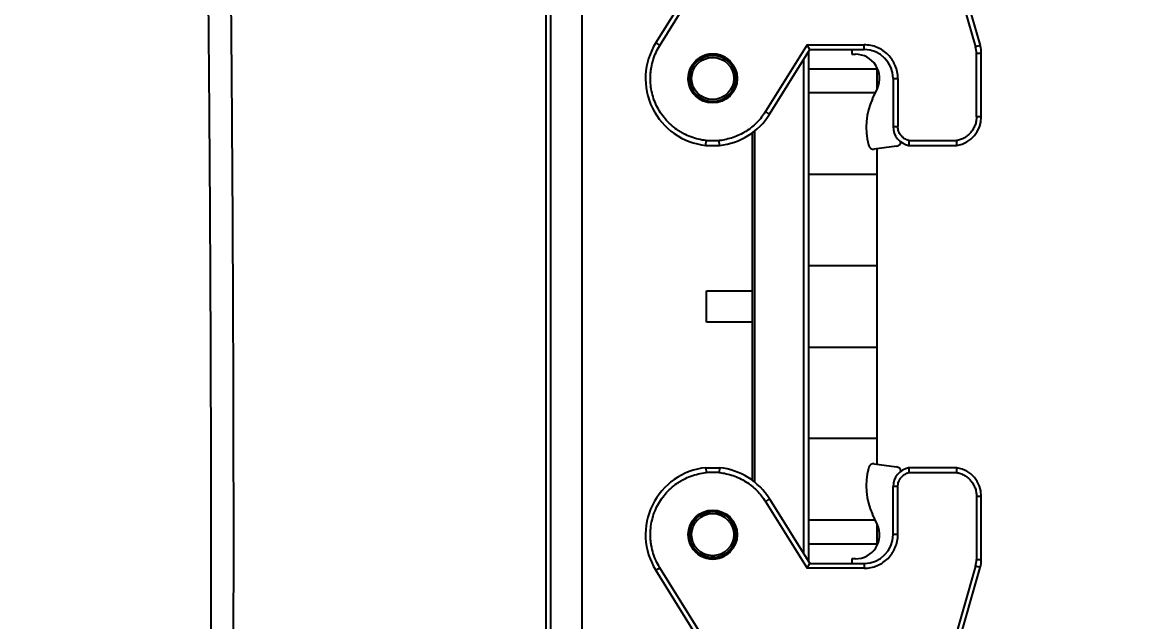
# Model space of a CAD drawing. Header units: millimetres. Extents: x 4086 to 8300, y 123 to 1549.
# Drawn here: x 7742.38 to 7771.37, y 1032.8 to 1048.41 of the extents above; entities that cross this region are included whole.
import ezdxf

# ---------------------------------------------------------------- set-up
doc = ezdxf.new("R2010")
doc.units = ezdxf.units.MM
for name, color, linetype in [('外形图', 7, 'Continuous'), ('尺寸标注', 7, 'Continuous'), ('运动范围', 7, 'Continuous')]:
    doc.layers.add(name, color=color, linetype=linetype)
doc.styles.add('思源黑', font='SourceHanSansCN-Normal.ttf')
doc.dimstyles.new('尺寸标注_1_4比例', dxfattribs={"dimtxt": 7, "dimasz": 6, "dimexe": 2, "dimexo": 1.5, "dimgap": 1, "dimtad": 1, "dimdec": 1, "dimlfac": 4, "dimdsep": 46, "dimtxsty": '思源黑', "dimcen": 0.09, "dimadec": 0, "dimazin": 0, "dimtp": 0.01, "dimtm": 0.01, "dimtfac": 1, "dimtdec": 1, "dimtofl": 0, "dimtmove": 0, "dimatfit": 3, "dimfxl": 1, "dimtolj": 1, "dimarcsym": 0})

# ---------------------------------------------------------------- blocks, each defined once
blk = doc.blocks.new('*D983')
at = {"layer": 'Defpoints', "color": 0}
for p in [(7737.954, 1108.508), (7756.117, 1021.008), (7954.12, 1021.008)]:
    blk.add_point(p, dxfattribs=at)
at = {"layer": '尺寸标注', "color": 0, "lineweight": -2}
for p, q in [((7739.454, 1108.508), (7956.12, 1108.508)), ((7954.12, 1102.508), (7954.12, 1027.008)), ((7757.617, 1021.008), (7956.12, 1021.008))]:
    blk.add_line(p, q, dxfattribs=at)
at = {"layer": '尺寸标注', "color": 0}
for points in [[(7955.12, 1102.508), (7953.12, 1102.508), (7954.12, 1108.508)], [(7953.12, 1027.008), (7955.12, 1027.008), (7954.12, 1021.008)]]:
    blk.add_solid(points, dxfattribs=at)
at = {"layer": '尺寸标注', "color": 0, "insert": (7949.491, 1064.758), "char_height": 7, "attachment_point": 5, "rotation": 90, "style": '思源黑'}
blk.add_mtext('\\A1;350', dxfattribs=at)
blk = doc.blocks.new('*D988')
at = {"layer": 'Defpoints', "color": 0}
for p in [(7845.965, 1108.508), (7727.9, 1017.2), (7727.9, 970.227)]:
    blk.add_point(p, dxfattribs=at)
at = {"layer": '尺寸标注', "color": 0, "lineweight": -2}
for p, q in [((7845.965, 1107.008), (7845.965, 968.227)), ((7727.9, 1015.7), (7727.9, 968.227)), ((7839.965, 970.227), (7733.9, 970.227))]:
    blk.add_line(p, q, dxfattribs=at)
at = {"layer": '尺寸标注', "color": 0}
for points in [[(7733.9, 971.227), (7733.9, 969.227), (7727.9, 970.227)], [(7839.965, 969.227), (7839.965, 971.227), (7845.965, 970.227)]]:
    blk.add_solid(points, dxfattribs=at)
at = {"layer": '尺寸标注', "color": 0, "insert": (7786.933, 974.856), "char_height": 7, "attachment_point": 5, "style": '思源黑'}
blk.add_mtext('\\A1;472.3', dxfattribs=at)

msp = doc.modelspace()

# ---------------------------------------------------------------- linework, layer by layer
at = {"layer": '外形图'}
for p, q in [((7756.0275, 1061.3276), (7756.0275, 1021.1372)), ((7756.1503, 1061.2026), (7756.1503, 1021.1331)), ((7758.8912, 1047.873), (7761.4594, 1051.9829)), ((7758.9973, 1047.8067), (7761.5655, 1051.9167)), ((7766.0274, 1051.947), (7767.2261, 1047.7665)), ((7766.1471, 1051.9829), (7767.3463, 1047.801)), ((7758.8912, 1047.873), (7758.9972, 1047.8067)), ((7762.8382, 1047.8206), (7761.7534, 1046.0845)), ((7761.8594, 1046.0182), (7762.9075, 1047.6956)), ((7762.8382, 1047.8206), (7764.3253, 1047.8206)), ((7762.9075, 1047.6956), (7762.8382, 1047.8206)), ((7762.8753, 1047.644), (7762.8753, 1034.3722)), ((7762.9075, 1047.6956), (7764.3253, 1047.6956)), ((7763.9994, 1047.6955), (7763.9996, 1047.5758)), ((7763.9996, 1047.5758), (7764.0996, 1047.576)), ((7764.3253, 1047.6956), (7764.3253, 1047.8206)), ((7767.3463, 1047.801), (7767.2261, 1047.7665)), ((7767.3753, 1047.5943), (7767.2503, 1047.5943)), ((7767.2503, 1045.9456), (7767.2503, 1047.5943)), ((7767.3753, 1045.9456), (7767.3753, 1047.5943)), ((7762.7484, 1034.5752), (7762.7484, 1047.441)), ((7762.8753, 1047.1956), (7764.6628, 1047.1956)), ((7764.6628, 1046.6781), (7764.6628, 1047.223)), ((7765.0753, 1046.9456), (7765.2003, 1046.9456)), ((7765.0753, 1046.9456), (7765.0753, 1045.6956)), ((7765.2003, 1046.9456), (7765.2003, 1045.6956)), ((7764.6128, 1046.5706), (7762.8753, 1046.5706)), ((7764.5401, 1046.414), (7764.6672, 1046.6876)), ((7761.8594, 1046.0182), (7761.7534, 1046.0845)), ((7767.3753, 1045.9456), (7767.2503, 1045.9456)), ((7761.4128, 1036.4792), (7761.4128, 1045.537)), ((7761.4753, 1036.431), (7761.4753, 1045.5852)), ((7765.0753, 1045.6956), (7765.2003, 1045.6956)), ((7760.1978, 1045.2046), (7760.2043, 1045.3296)), ((7760.2043, 1045.3296), (7760.5464, 1045.3296)), ((7760.5528, 1045.2046), (7760.5464, 1045.3296)), ((7765.4935, 1045.3296), (7766.7312, 1045.3296)), ((7760.1978, 1045.2046), (7760.5528, 1045.2046)), ((7764.4373, 1045.2214), (7764.4447, 1045.1941)), ((7765.1693, 1045.1818), (7764.5821, 1045.1027)), ((7764.6628, 1036.9026), (7764.6628, 1045.1136)), ((7765.4807, 1045.2046), (7766.7413, 1045.2046)), ((7764.6628, 1044.4456), (7762.8753, 1044.4456)), ((7764.6628, 1042.0706), (7762.8753, 1042.0706)), ((7760.2128, 1041.4143), (7761.4128, 1041.4143)), ((7760.2128, 1040.6018), (7760.2128, 1041.4143)), ((7761.4128, 1040.6018), (7760.2128, 1040.6018)), ((7764.6628, 1039.9456), (7762.8753, 1039.9456)), ((7764.6628, 1037.5706), (7762.8753, 1037.5706)), ((7764.5821, 1036.9135), (7765.1693, 1036.8344)), ((7760.1978, 1036.8116), (7760.5528, 1036.8116)), ((7760.1978, 1036.8116), (7760.2043, 1036.6866)), ((7760.5464, 1036.6866), (7760.2043, 1036.6865)), ((7760.5528, 1036.8116), (7760.5464, 1036.6866)), ((7764.4447, 1036.8221), (7764.4373, 1036.7948)), ((7766.7413, 1036.8116), (7765.4807, 1036.8116)), ((7765.4935, 1036.6866), (7766.7312, 1036.6866)), ((7765.2003, 1036.3206), (7765.0753, 1036.3206)), ((7765.0753, 1035.0706), (7765.0753, 1036.3206)), ((7765.2003, 1035.0706), (7765.2003, 1036.3206)), ((7761.8594, 1035.998), (7761.7534, 1035.9317)), ((7761.8594, 1035.998), (7762.9075, 1034.3206)), ((7767.2503, 1036.0706), (7767.3753, 1036.0706)), ((7767.2503, 1036.0706), (7767.2503, 1034.4219)), ((7767.3753, 1034.4219), (7767.3753, 1036.0706)), ((7761.7534, 1035.9317), (7762.8382, 1034.1956)), ((7764.6128, 1035.4456), (7762.8753, 1035.4456)), ((7764.6672, 1035.3286), (7764.5401, 1035.6022)), ((7764.6628, 1034.7932), (7764.6628, 1035.3381)), ((7764.6628, 1034.8206), (7762.8753, 1034.8206)), ((7765.2003, 1035.0706), (7765.0753, 1035.0706)), ((7762.8382, 1034.1956), (7762.9075, 1034.3206)), ((7762.9075, 1034.3206), (7764.3253, 1034.3206)), ((7763.9996, 1034.4404), (7763.9994, 1034.3207)), ((7764.0996, 1034.4402), (7763.9996, 1034.4404)), ((7764.3253, 1034.3206), (7764.3253, 1034.1956)), ((7767.2261, 1034.2497), (7766.0274, 1030.0692)), ((7767.3463, 1034.2152), (7767.2261, 1034.2497)), ((7767.2503, 1034.4219), (7767.3753, 1034.4219)), ((7758.8912, 1034.1432), (7758.9972, 1034.2095)), ((7761.4594, 1030.0333), (7758.8912, 1034.1432)), ((7761.5655, 1030.0995), (7758.9972, 1034.2095)), ((7764.3253, 1034.1956), (7762.8382, 1034.1956)), ((7766.1471, 1030.0333), (7767.3463, 1034.2152))]:
    msp.add_line(p, q, dxfattribs=at)
for centre, radius in [((7760.3753, 1046.9456), 0.6375), ((7760.3753, 1046.9456), 0.6), ((7760.3753, 1046.9456), 0.55), ((7760.3753, 1035.0706), 0.6375), ((7760.3753, 1035.0706), 0.6), ((7760.3753, 1035.0706), 0.55)]:
    msp.add_circle(centre, radius, dxfattribs=at)
for centre, radius, start, end in [((7760.3753, 1046.9456), 1.75, 148, 264.17782), ((7764.1004, 1046.951), 0.625, 335.07622, 90.07622), ((7764.3253, 1046.9456), 0.75, 0, 90), ((7766.6253, 1047.5943), 0.625, 0, 16), ((7766.6253, 1047.5943), 0.75, 0, 16), ((7760.3685, 1046.9224), 0.6608, 58.55987, 58.84154), ((7766.1271, 1045.6766), 1.75, 155.07622, 195.07622), ((7760.3753, 1046.9456), 1.75, 275.82223, 328), ((7766.6253, 1045.9456), 0.75, 278.89865, 0), ((7765.5753, 1045.6956), 0.5, 180, 259.09593), ((7765.1526, 1045.3057), 0.125, 277.67622, 354.74987), ((7774.2921, 1044.3658), 8.8512, 173.74841, 174.56181), ((7749.2741, 1043.8461), 17.5199, 4.44722, 4.85737), ((7764.5654, 1045.2266), 0.125, 195.07622, 277.67622), ((7764.5654, 1036.7896), 0.125, 82.32378, 164.92378), ((7765.1526, 1036.7105), 0.125, 5.25008, 82.32378), ((7760.3753, 1035.0706), 1.75, 95.82239, 212), ((7760.3753, 1035.0706), 1.75, 32, 84.17777), ((7766.1271, 1036.3396), 1.75, 164.92378, 204.92378), ((7765.5753, 1036.3206), 0.5, 100.90407, 180), ((7774.2924, 1037.6504), 8.8515, 185.4382, 186.25156), ((7749.2741, 1038.1701), 17.5199, 355.14263, 355.55278), ((7766.6253, 1036.0706), 0.75, 0, 81.10135), ((7764.1004, 1035.0652), 0.625, 269.92378, 24.92378), ((7760.3753, 1035.0706), 0.6366, 180, 300.16788), ((7764.3253, 1035.0706), 0.75, 270, 0), ((7766.6253, 1034.4219), 0.625, 344, 0), ((7766.6253, 1034.4219), 0.75, 344, 0)]:
    msp.add_arc(centre, radius, start, end, dxfattribs=at)
for points, knots in [([(7747.27, 1025.7536), (7747.2746, 1026.4205), (7747.2839, 1027.7541), (7747.2937, 1029.4212), (7747.2993, 1030.7548), (7747.3023, 1031.755), (7747.3043, 1032.7553), (7747.3054, 1033.7555), (7747.3056, 1034.7557), (7747.3049, 1036.0892), (7747.3009, 1038.4229), (7747.2885, 1041.7566), (7747.2678, 1045.0902), (7747.2465, 1047.7569), (7747.2282, 1049.7569), (7747.2109, 1051.4234), (7747.1958, 1052.7566), (7747.1837, 1053.7565), (7747.171, 1054.7563), (7747.1574, 1055.7561), (7747.1437, 1056.7559), (7747.1342, 1057.4224), (7747.1294, 1057.7556)], [0, 0, 0, 0, 0.0625123, 0.1250216, 0.1562757, 0.1875298, 0.2187838, 0.2500374, 0.2812907, 0.3125437, 0.3750487, 0.5000539, 0.6250523, 0.6875489, 0.7500436, 0.8125364, 0.843782, 0.8750272, 0.9062718, 0.9375157, 0.9687584, 1, 1, 1, 1]), ([(7747.8524, 1025.7437), (7747.8548, 1026.0772), (7747.8583, 1026.5775), (7747.863, 1027.2445), (7747.8666, 1027.7447), (7747.8702, 1028.2449), (7747.8734, 1028.7451), (7747.8763, 1029.2453), (7747.8798, 1029.9123), (7747.8835, 1030.746), (7747.8869, 1031.7464), (7747.8893, 1032.7468), (7747.8913, 1034.0807), (7747.8916, 1035.748), (7747.8889, 1037.7488), (7747.8835, 1039.7495), (7747.8728, 1042.4169), (7747.8572, 1045.0843), (7747.8369, 1047.7516), (7747.8193, 1049.7519), (7747.8026, 1051.4188), (7747.7879, 1052.7523), (7747.7762, 1053.7524), (7747.7638, 1054.7524), (7747.7506, 1055.7524), (7747.7372, 1056.7524), (7747.7281, 1057.419), (7747.7234, 1057.7523)], [0, 0, 0, 0, 0.0312569, 0.0468849, 0.0625125, 0.0781399, 0.0937672, 0.1093945, 0.1250218, 0.1562761, 0.1875303, 0.2187843, 0.250038, 0.3125444, 0.3750495, 0.437553, 0.5000549, 0.6250533, 0.6875498, 0.7500444, 0.8125371, 0.8437827, 0.8750277, 0.9062722, 0.937516, 0.9687586, 1, 1, 1, 1]), ([(7756.9752, 1031.1291), (7756.9752, 1034.4221), (7756.9754, 1039.3618), (7756.9753, 1045.9479), (7756.9752, 1049.241), (7756.9752, 1050.8875)], [0, 0, 0, 0, 0.5, 0.75, 1, 1, 1, 1]), ([(7760.2043, 1045.3296), (7760.1362, 1045.3368), (7760.0007, 1045.3599), (7759.8038, 1045.4199), (7759.6471, 1045.4901), (7759.5279, 1045.5578), (7759.4133, 1045.6329), (7759.2792, 1045.7401), (7759.1359, 1045.888), (7759.0124, 1046.0528), (7758.9107, 1046.2319), (7758.8323, 1046.4224), (7758.7786, 1046.6212), (7758.7505, 1046.8252), (7758.7486, 1046.9969), (7758.7602, 1047.1335), (7758.7803, 1047.269), (7758.8215, 1047.4357), (7758.8956, 1047.6278), (7758.9609, 1047.7487), (7758.9973, 1047.8067)], [0, 0, 0, 0, 0.0624954, 0.1249917, 0.187488, 0.2187518, 0.2500154, 0.3125116, 0.3750078, 0.437504, 0.5000001, 0.5624963, 0.6249925, 0.6874886, 0.7499848, 0.7812485, 0.8125122, 0.8750086, 0.9375049, 1, 1, 1, 1]), ([(7760.7104, 1047.4879), (7760.6863, 1047.5025), (7760.6362, 1047.5286), (7760.5699, 1047.5529), (7760.5154, 1047.5671), (7760.4739, 1047.575), (7760.4319, 1047.5802), (7760.3756, 1047.5833), (7760.3051, 1047.5802), (7760.2217, 1047.5653), (7760.141, 1047.5395), (7760.0644, 1047.5033), (7759.9933, 1047.4572), (7759.9289, 1047.4021), (7759.8724, 1047.339), (7759.8248, 1047.269), (7759.7868, 1047.1933), (7759.7592, 1047.1132), (7759.7424, 1047.0301), (7759.7387, 1046.9738), (7759.7387, 1046.9456)], [0, 0, 0, 0, 0.0624975, 0.1249949, 0.1562601, 0.1875249, 0.21879, 0.2500549, 0.3125503, 0.3750457, 0.4375411, 0.5000366, 0.562532, 0.6250274, 0.6875229, 0.7500183, 0.8125137, 0.8750091, 0.9375045, 1, 1, 1, 1]), ([(7765.2003, 1046.9456), (7765.2004, 1047.0028), (7765.189, 1047.1174), (7765.1472, 1047.2551), (7765.0982, 1047.3587), (7765.0393, 1047.457), (7764.948, 1047.5683), (7764.8367, 1047.6596), (7764.7384, 1047.7185), (7764.6348, 1047.7675), (7764.4972, 1047.8093), (7764.3825, 1047.8207), (7764.3253, 1047.8206)], [0, 0, 0, 0, 0.124959, 0.2499233, 0.3124802, 0.3750369, 0.5000002, 0.6249634, 0.6875201, 0.750077, 0.8750413, 1, 1, 1, 1]), ([(7760.0291, 1046.4104), (7760.007, 1046.425), (7759.9647, 1046.4568), (7759.9168, 1046.5026), (7759.8821, 1046.5425), (7759.8499, 1046.5844), (7759.8147, 1046.6405), (7759.7811, 1046.7126), (7759.7568, 1046.7882), (7759.742, 1046.8663), (7759.7387, 1046.9192), (7759.7387, 1046.9456)], [0, 0, 0, 0, 0.124996, 0.2499914, 0.3125177, 0.3750436, 0.500035, 0.6250262, 0.7500173, 0.8750084, 1, 1, 1, 1]), ([(7761.7534, 1046.0845), (7761.7209, 1046.0324), (7761.6499, 1045.9319), (7761.527, 1045.7943), (7761.3894, 1045.6715), (7761.2388, 1045.5649), (7761.077, 1045.4761), (7760.9063, 1045.4062), (7760.7288, 1045.3559), (7760.6074, 1045.336), (7760.5464, 1045.3296)], [0, 0, 0, 0, 0.124999, 0.2499993, 0.3749999, 0.5000001, 0.6250003, 0.750001, 0.8750013, 1, 1, 1, 1]), ([(7767.2503, 1045.9456), (7767.2504, 1045.9092), (7767.244, 1045.8361), (7767.2154, 1045.7301), (7767.1688, 1045.6306), (7767.1057, 1045.5408), (7767.0278, 1045.4633), (7766.9376, 1045.4006), (7766.838, 1045.3544), (7766.7671, 1045.3357), (7766.7312, 1045.3296)], [0, 0, 0, 0, 0.1249963, 0.2499978, 0.3749997, 0.5, 0.6250004, 0.7500022, 0.8750038, 1, 1, 1, 1]), ([(7765.4935, 1045.3296), (7765.4729, 1045.3341), (7765.4325, 1045.3469), (7765.376, 1045.3759), (7765.3251, 1045.414), (7765.2813, 1045.46), (7765.2459, 1045.5128), (7765.2198, 1045.5708), (7765.2038, 1045.6323), (7765.2002, 1045.6745), (7765.2003, 1045.6956)], [0, 0, 0, 0, 0.1249946, 0.2499959, 0.374999, 0.5, 0.6250011, 0.7500042, 0.8750055, 1, 1, 1, 1]), ([(7758.9972, 1034.2095), (7758.9609, 1034.2675), (7758.8956, 1034.3884), (7758.8215, 1034.5805), (7758.7803, 1034.7472), (7758.7602, 1034.8827), (7758.7486, 1035.0193), (7758.7505, 1035.191), (7758.7786, 1035.395), (7758.8323, 1035.5938), (7758.9107, 1035.7843), (7759.0124, 1035.9634), (7759.1359, 1036.1282), (7759.2792, 1036.2761), (7759.4133, 1036.3833), (7759.5279, 1036.4584), (7759.6471, 1036.5261), (7759.8038, 1036.5963), (7760.0007, 1036.6563), (7760.1362, 1036.6794), (7760.2043, 1036.6865)], [0, 0, 0, 0, 0.0624955, 0.1249918, 0.1874882, 0.2187519, 0.2500156, 0.3125118, 0.3750079, 0.4375041, 0.5000002, 0.5624963, 0.6249925, 0.6874887, 0.7499849, 0.7812485, 0.8125122, 0.8750086, 0.9375049, 1, 1, 1, 1]), ([(7760.5464, 1036.6866), (7760.6074, 1036.6802), (7760.7288, 1036.6603), (7760.9063, 1036.61), (7761.077, 1036.5401), (7761.2388, 1036.4513), (7761.3894, 1036.3447), (7761.527, 1036.2219), (7761.6499, 1036.0843), (7761.7209, 1035.9838), (7761.7534, 1035.9317)], [0, 0, 0, 0, 0.1249991, 0.2499994, 0.375, 0.5000002, 0.6250004, 0.7500011, 0.8750013, 1, 1, 1, 1]), ([(7765.2003, 1036.3206), (7765.2002, 1036.3417), (7765.2038, 1036.3839), (7765.2198, 1036.4454), (7765.2459, 1036.5034), (7765.2813, 1036.5562), (7765.3251, 1036.6022), (7765.376, 1036.6403), (7765.4325, 1036.6693), (7765.4729, 1036.682), (7765.4935, 1036.6866)], [0, 0, 0, 0, 0.1249947, 0.2499959, 0.374999, 0.5000001, 0.6250011, 0.7500042, 0.8750055, 1, 1, 1, 1]), ([(7766.7312, 1036.6866), (7766.7671, 1036.6805), (7766.838, 1036.6618), (7766.9376, 1036.6156), (7767.0278, 1036.5529), (7767.1057, 1036.4754), (7767.1688, 1036.3856), (7767.2154, 1036.2861), (7767.244, 1036.1801), (7767.2504, 1036.107), (7767.2503, 1036.0706)], [0, 0, 0, 0, 0.1249963, 0.2499979, 0.3749997, 0.5000001, 0.6250005, 0.7500023, 0.8750038, 1, 1, 1, 1]), ([(7760.0293, 1035.6059), (7760.0072, 1035.5913), (7759.9648, 1035.5595), (7759.9169, 1035.5137), (7759.8822, 1035.4739), (7759.85, 1035.4319), (7759.8147, 1035.3758), (7759.7811, 1035.3037), (7759.7568, 1035.228), (7759.742, 1035.1499), (7759.7387, 1035.097), (7759.7387, 1035.0706)], [0, 0, 0, 0, 0.124996, 0.2499913, 0.3125177, 0.3750436, 0.500035, 0.6250262, 0.7500173, 0.8750084, 1, 1, 1, 1]), ([(7764.3253, 1034.1956), (7764.3825, 1034.1955), (7764.4972, 1034.2069), (7764.6348, 1034.2487), (7764.7384, 1034.2977), (7764.8367, 1034.3566), (7764.948, 1034.4479), (7765.0393, 1034.5592), (7765.0982, 1034.6575), (7765.1472, 1034.7611), (7765.189, 1034.8988), (7765.2004, 1035.0134), (7765.2003, 1035.0706)], [0, 0, 0, 0, 0.1249592, 0.2499234, 0.3124803, 0.375037, 0.5000002, 0.6249634, 0.6875202, 0.7500771, 0.8750413, 1, 1, 1, 1])]:
    msp.add_open_spline(points, degree=3, knots=knots, dxfattribs=at)
at = {"layer": '运动范围'}
msp.add_arc((7715.4003, 1108.5081), 215.4751, 10, 225, dxfattribs=at)

# ---------------------------------------------------------------- dimensions: what is measured, and where the dimension line sits
at = {"layer": '尺寸标注'}
dim = msp.add_linear_dim(base=(7727.9003, 970.2266), p1=(7845.9651, 1108.5081), p2=(7727.9003, 1017.1997), dimstyle='尺寸标注_1_4比例', dxfattribs=at)
dim.commit()
dim.dimension.update_dxf_attribs({"geometry": '*D988', "text_midpoint": (7786.9327, 974.8557)})
dim = msp.add_linear_dim(base=(7954.1203, 1021.0081), p1=(7737.9541, 1108.5081), p2=(7756.1168, 1021.0081), angle=90, dimstyle='尺寸标注_1_4比例', dxfattribs=at)
dim.commit()
dim.dimension.update_dxf_attribs({"geometry": '*D983', "text_midpoint": (7954.1203, 1064.7581), "dimtype": 160})

doc.saveas('drawing.dxf')
